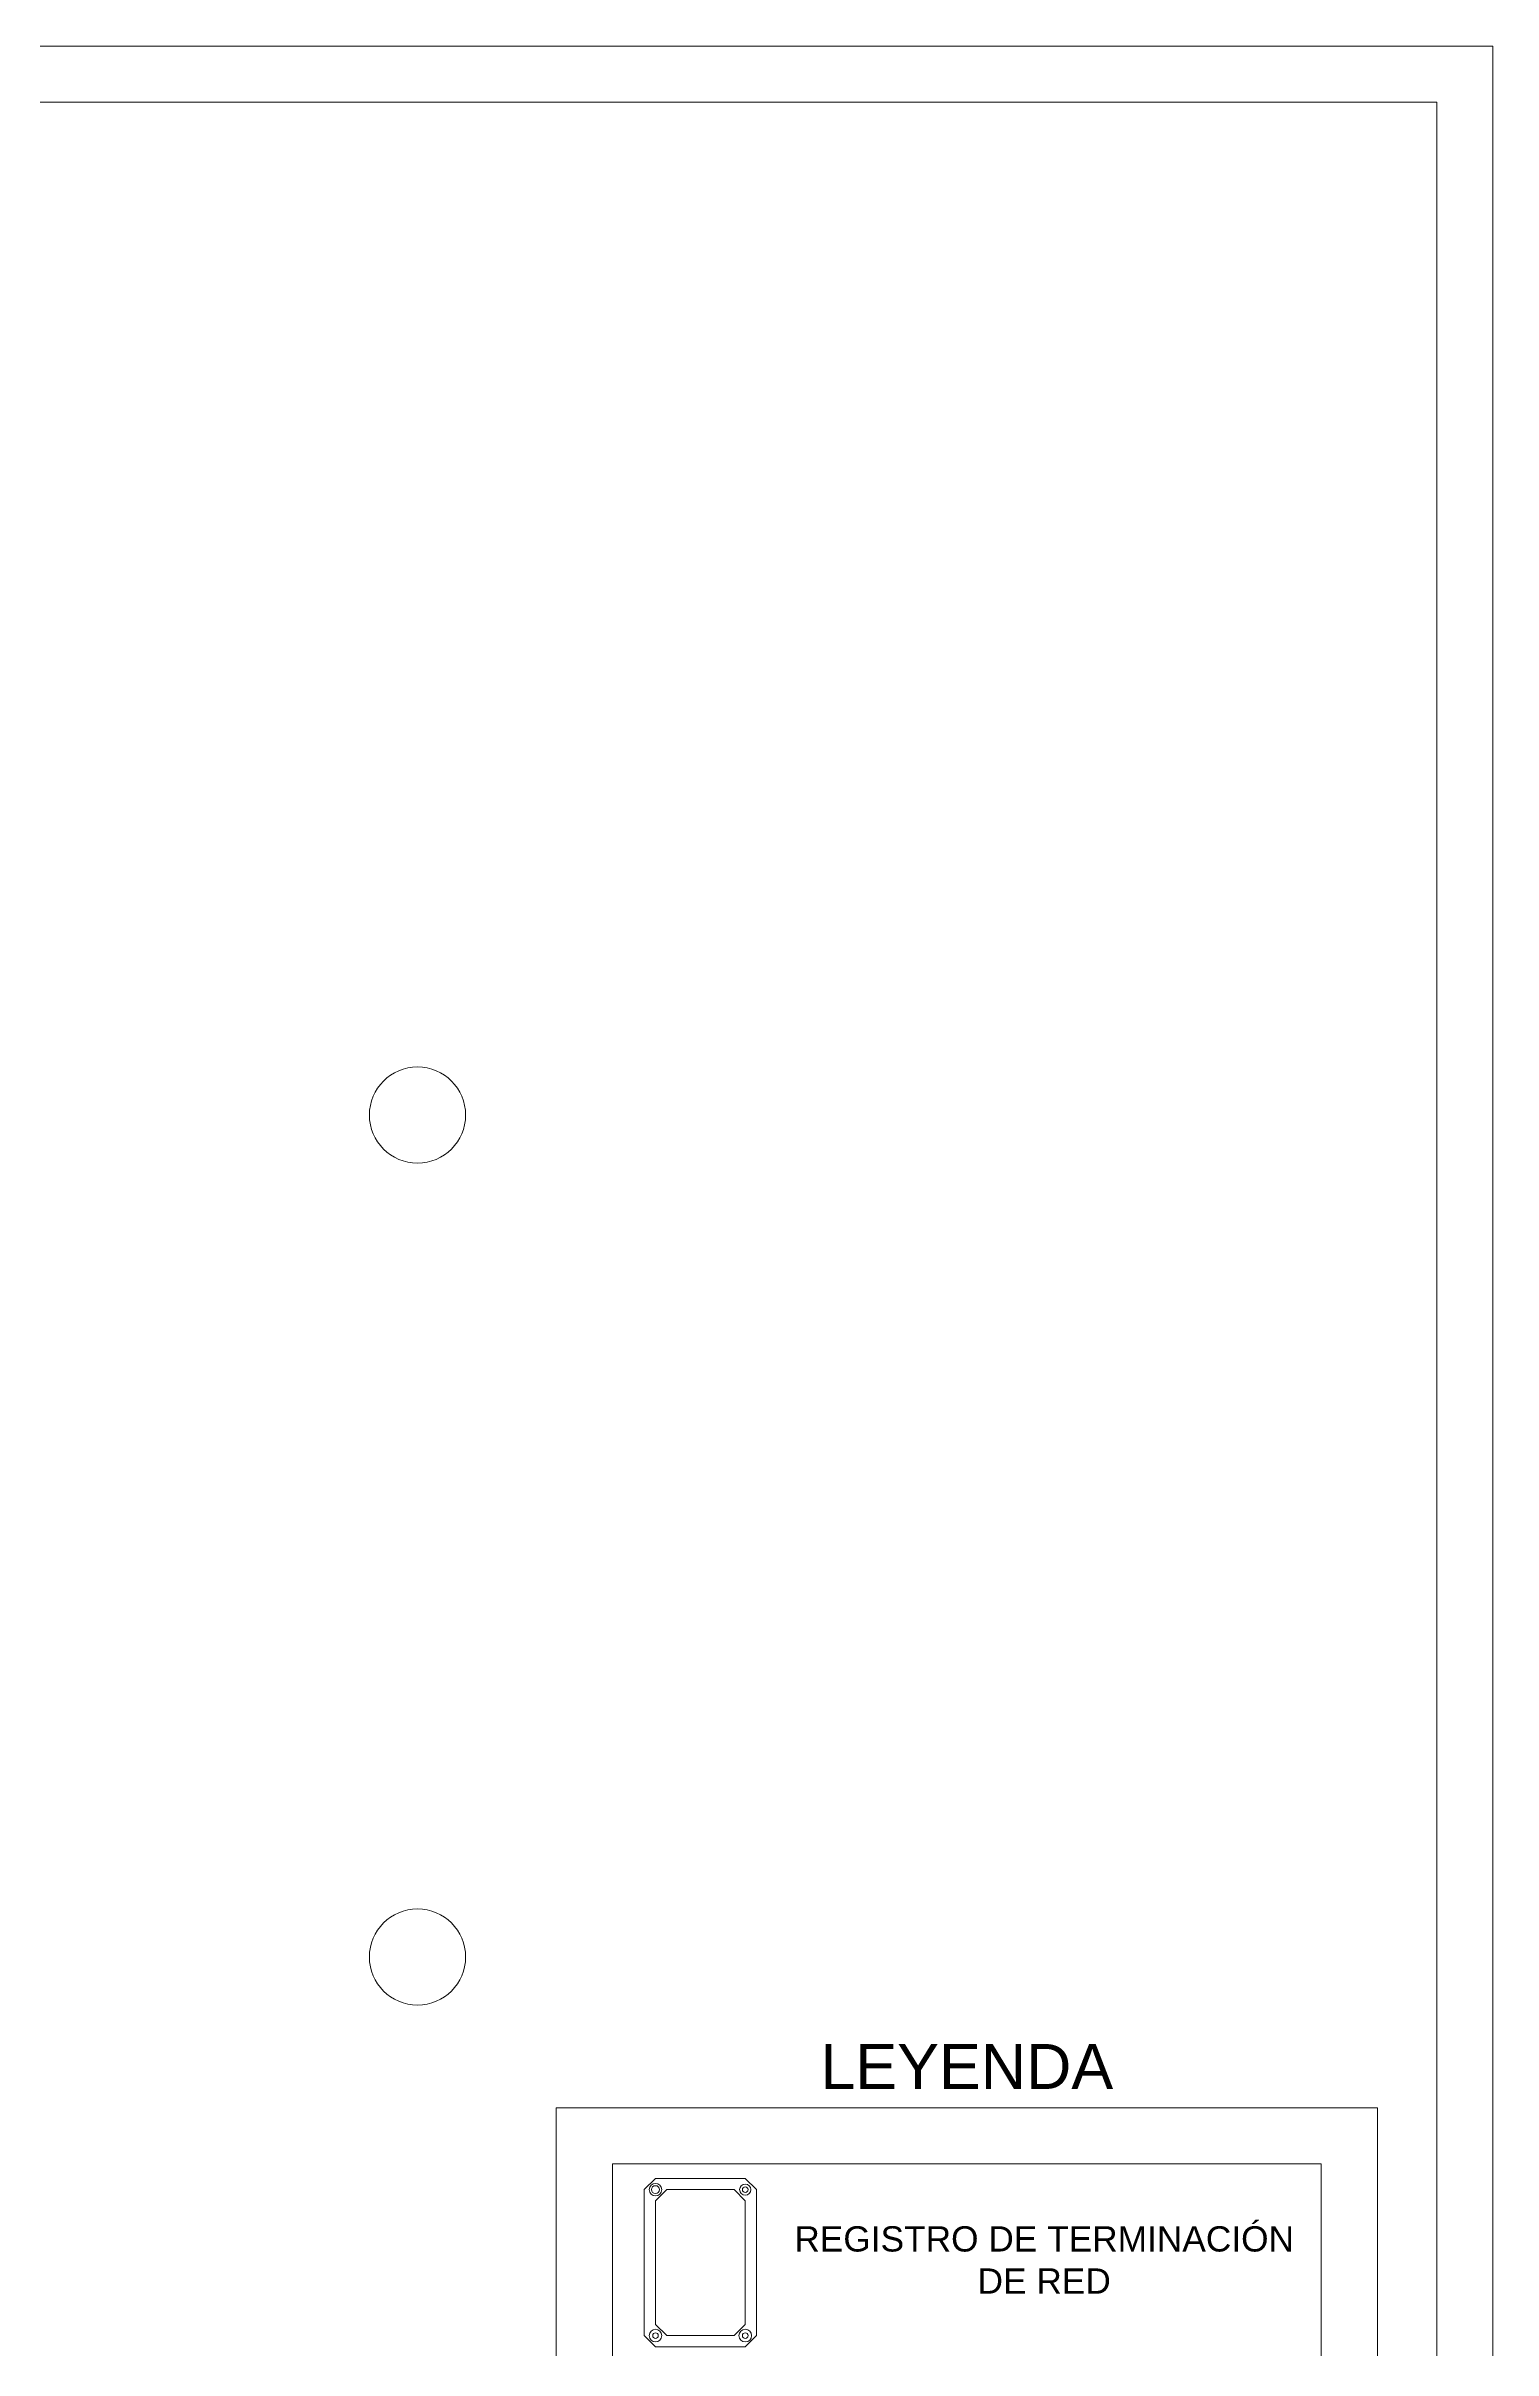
# Model space of a CAD drawing. Header units: metres. Extents: x -2 to 3328848, y -2 to 2725060.
# Drawn here: x 1663194.5 to 1663323.4, y 1363864.7 to 1364069.9 of the extents above; entities that cross this region are included whole.
import ezdxf
from ezdxf.enums import TextEntityAlignment as Align

# ---------------------------------------------------------------- set-up
doc = ezdxf.new("R2010")
doc.units = ezdxf.units.M
doc.layers.get('0').update_dxf_attribs({"color": 253, "lineweight": 0})
doc.layers.add('CAJETIN', color=7, linetype='Continuous', lineweight=0, true_color=0x000000)
doc.layers.add('ICT_INTERNA', color=170, linetype='Continuous', lineweight=0)
doc.styles.add('COTA', font='arial.ttf', dxfattribs={"height": 1})
doc.styles.get("Standard").update_dxf_attribs({"font": 'arial.ttf'})

# ---------------------------------------------------------------- blocks, each defined once
blk = doc.blocks.new('*U96')
for points in [[(-594, 0), (0, 0), (0, 420), (-594, 420)], [(-589, 5), (-5, 5), (-5, 415), (-589, 415)]]:
    blk.add_lwpolyline(points, close=True)
at = {"lineweight": 30, "flags": 104}
blk.add_attdef('NOMBRE_PROYECTO', text='', height=5, dxfattribs=at).set_placement((-165, 63.27), align=Align.TOP_LEFT)
for tag, p in [('PROMOTOR', (-133.74, 41.5)), ('SITUACION', (-133.74, 34.5)), ('AUTOR', (-133.74, 27.5)), ('1/X', (-133.74, 20.5)), ('XX/XX/XXXX', (-80.02, 20.5)), ('V.X', (-25.12, 20.5)), ('NOMBRE_PLANO', (-133.74, 13.5)), ('X', (-25.12, 13.48))]:
    blk.add_attdef(tag, text='', height=3.5).set_placement(p, align=Align.MIDDLE_LEFT)
blk = doc.blocks.new('RTR')
for p, q in [((-0.75, 0.4), (-0.65, 0.5)), ((-0.65, 0.5), (0.65, 0.5)), ((0.65, 0.5), (0.75, 0.4)), ((-0.75, -0.4), (-0.75, 0.4)), ((-0.65, 0.3), (-0.55, 0.4)), ((-0.65, -0.3), (-0.65, 0.3)), ((-0.55, 0.4), (0.55, 0.4)), ((0.55, 0.4), (0.65, 0.3)), ((0.65, 0.3), (0.65, -0.3)), ((0.75, 0.4), (0.75, -0.4)), ((-0.75, -0.4), (-0.65, -0.5)), ((-0.65, -0.3), (-0.55, -0.4)), ((0.55, -0.4), (-0.55, -0.4)), ((0.65, -0.3), (0.55, -0.4)), ((0.65, -0.5), (0.75, -0.4)), ((0.65, -0.5), (-0.65, -0.5))]:
    blk.add_line(p, q)
for centre, radius in [((-0.65, 0.4), 0.05), ((-0.65, 0.4), 0.025), ((0.65, 0.4), 0.0559), ((0.65, 0.4), 0.025), ((-0.65, -0.4), 0.0559), ((-0.65, -0.4), 0.0354), ((0.65, -0.4), 0.0559), ((0.65, -0.4), 0.025)]:
    blk.add_circle(centre, radius)

msp = doc.modelspace()

# ---------------------------------------------------------------- linework, layer by layer
at = {"ltscale": 0.2}
for centre in [(1663227.618, 1363974.702), (1663227.618, 1363899.702)]:
    msp.add_circle(centre, 4.285, dxfattribs=at)
at = {"layer": 'CAJETIN'}
msp.add_line((1663244.981, 1363881.264), (1663308.151, 1363881.264), dxfattribs=at)
at = {"layer": 'CAJETIN', "linetype": 'Continuous'}
for points in [[(1662729.448, 1363649.921), (1663323.448, 1363649.921), (1663323.448, 1364069.921), (1662729.448, 1364069.921)], [(1662734.448, 1363654.921), (1663318.448, 1363654.921), (1663318.448, 1364064.921), (1662734.448, 1364064.921)]]:
    msp.add_lwpolyline(points, close=True, dxfattribs=at)
at = {"layer": 'CAJETIN'}
for points in [[(1663239.981, 1363886.264), (1663313.151, 1363886.264), (1663313.151, 1363699.653), (1663239.981, 1363699.653)], [(1663244.981, 1363881.264), (1663308.151, 1363881.264), (1663308.151, 1363704.653), (1663244.981, 1363704.653)]]:
    msp.add_lwpolyline(points, close=True, dxfattribs=at)

# ---------------------------------------------------------------- block references
msp.add_blockref('*U96', (1663323.448, 1363649.921), dxfattribs=at)
at = {"layer": 'ICT_INTERNA', "xscale": 10, "yscale": 10, "zscale": 10, "rotation": 269.9999999999999}
msp.add_blockref('RTR', (1663252.823, 1363872.478), dxfattribs=at)

# ---------------------------------------------------------------- texts
at = {"layer": 'CAJETIN', "ltscale": 0.015, "attachment_point": 1, "style": 'COTA'}
for s, width, insert, char_height in [('\\pxqc;LEYENDA', 73.16994, (1663239.981, 1363891.95), 4), ('\\pxqc;REGISTRO DE TERMINACIÓN\\PDE RED', 51.2738, (1663257.823, 1363875.717), 2.25)]:
    msp.add_mtext_dynamic_manual_height_columns(s, width=width, gutter_width=4, heights=[7.577], dxfattribs=dict(at, insert=insert, char_height=char_height))

doc.saveas('drawing.dxf')
